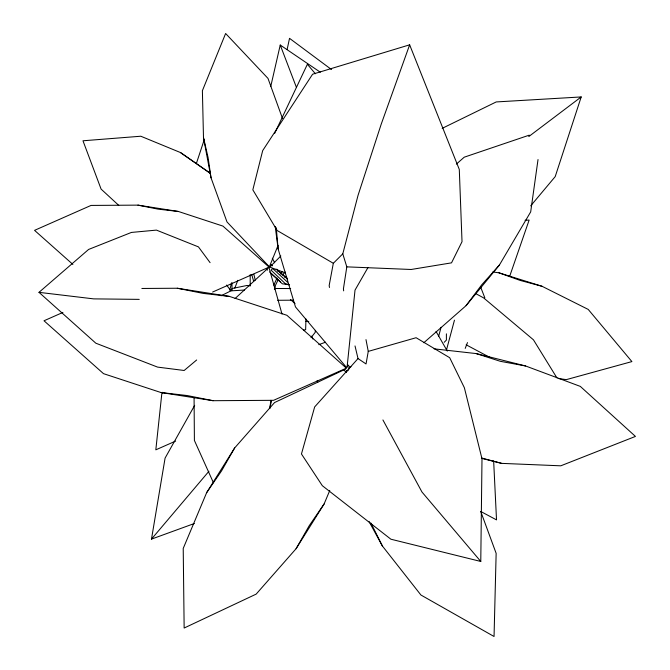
<?xml version="1.0" encoding="UTF-8"?>
<svg xmlns="http://www.w3.org/2000/svg" width="670" height="670" viewBox="0 0 670 670"><rect width="100%" height="100%" fill="white"/><g stroke="black" fill="none" stroke-linecap="round" stroke-linejoin="round"><path stroke-width="1" d="M358.023 358.576L314.666 406.916L301.458 453.984L322.329 485.7L390.886 539.208L480.775 561.46L481.998 458.816L464.369 387.729L449.696 357.713L416.095 337.722L368.257 351.39L366.038 363.952L358.023 358.576L355.016 345.938M305.964 319.004L305.629 329.749L303.56 330.059M274.759 289.457L274.884 286.526L278.276 279.474M315.335 330.369L315.252 332.278L311.039 337.663M346.415 372.553L346.625 370.477M347.102 366.976L355.016 290.127L367.981 267.523M538.027 159.544L530.69 211.871L499.418 265.019L466.086 305.637L423.825 342.739M270.931 400.325L269.734 408.491L271.576 400.526M329.472 287.497L329.171 285.487L333.317 263.293L277.171 230.522L252.833 189.836L262.69 150.608L312.597 74.211L409.646 44.823L381.222 124.143L358.023 195.414L342.789 253.846L346.809 266.861L343.425 288.803L343.66 290.864M194.35 523.505L151.487 539.115L165.088 458.087L194.677 405.333M274.39 289.457L274.884 286.526M287.112 49.588L289.524 38.332L331.516 69.563M270.722 86.564L280.236 45.032L320.327 72.218M229.693 290.085L231.577 283.041M438.632 336.365L441.053 327.312M446.413 350.209L454.461 320.168M442.175 128.364L496.21 101.941L581.2 96.941L555.212 176.604L530.682 205.866M196.385 163.455L204.157 139.946M509.786 275.998L529.132 220.07L525.054 220.279M234.802 288.108L237.825 280.32M465.215 348.408L467.484 342.579M278.033 245.505L269.365 266.836L226.988 221.929L211.033 177.826L203.487 137.593L202.39 90.701L225.622 33.5L268 78.407L282.539 118.59M345.661 369.061L274.574 402.536L234.651 447.954L206.636 492.676L183.22 548.428L184.149 628.033L256.166 594.114L296.098 548.697L324.104 503.974L329.757 490.515M273.812 285.152L277.02 278.058M274.65 133.422L307.379 64.27L315.377 73.759M347.219 366.867L348.099 364.999M162.651 392.31L161.755 394.178L155.825 449.83L175.632 441.086M234.651 447.954L221.552 470.884L206.636 492.676M296.098 548.697L309.188 525.766L324.104 503.974M347.805 370.812L349.363 368.274L348.961 366.004L347.454 365.05M466.086 305.637L481.68 284.876L499.418 265.019M151.487 539.115L208.931 471.27M280.194 274.055L282.263 271.71M280.847 255.982L269.767 267.096L285.462 272.925M282.346 274.951L285.261 272.028M444.177 342.311L446.396 340.092L446.396 333.844M333.317 263.293L342.789 253.846M230.338 290.529L232.507 288.435L246.945 285.487L249.969 285.747M235.078 298.544L268.946 267.347L281.995 314.046M456.37 164.108L464.226 157.19L529.25 135.156M196.653 359.983L184.158 370.485L157.567 367.101L95.835 343.199L38.994 292.346L88.616 249.441L131.421 232.431L156.445 230.112L198.446 246.887L210.087 262.648M528.772 136.571L581.2 96.941M221.092 295.772L230.916 290.864L244.408 290.043M62.921 312.421L44.011 320.771L103.507 373.659L160.959 392.528L213.094 400.702L273.569 400.317L346.39 368.173L286.894 315.285L229.441 296.416L177.307 288.242L141.856 288.469M212.599 292.053L269.089 267.121L222.942 226.1L178.379 211.469L137.945 205.129L91.036 205.422L34.555 230.354L72.879 264.424M318.778 344.665L325.536 342.203M348.978 367.394L350.963 366.775M347.068 371.021L345.603 371.448L344.095 370.502M277.656 300.294L293.326 300.177M274.407 288.485L290.671 288.544M284.716 277.254L286.802 277.271M139.243 299.373L93.683 298.879L38.994 292.346M346.809 266.861L411.154 269.482L451.53 262.849L462.024 241.694L459.293 169.451L409.646 44.823M481.462 458.305L501.637 463.372L560.782 465.818L635.445 436.421L580.312 386.397L525.59 365.971L476.161 353.576L434.043 348.835M305.805 321.282L308.786 321.433M178.379 211.469L158.028 209.124L137.945 205.129M229.441 296.416L203.203 293.401L177.307 288.242M160.959 392.528L187.19 395.551L213.094 400.702M492.827 271.953L498.966 272.824L542.022 286.274L588.226 309.423L631.894 361.591L566.292 379.639L558.11 378.475M289.549 284.842L282.305 283.795L269.642 271.928M288.619 284.356L285.521 283.854L271.107 270.178L272.631 268.444L287.455 282.137M525.59 365.971L500.406 361.331L476.161 353.576M542.022 286.274L520.213 280.428L498.966 272.824M481.872 458.071L501.637 463.372M210.422 173.354L180.481 152.551L140.8 136.228L82.98 140.784L101.095 189.099L118.749 205.372M466.153 344.799L489.904 357.437M480.826 511.52L496.52 519.886L493.648 460.935M475.616 293.535L483.64 297.907L533.446 339.816L556.854 377.788M210.422 173.438L180.481 152.551M272.338 265.789L270.471 264.466L272.012 265.747M266.283 269.214L267.531 270.094M277.388 270.245L285.847 277.296M276.157 269.114L287.606 279.089M290.411 299.482L295.043 303.619M270.789 273.251L280.546 282.011M480.775 561.46L421.974 492.023L382.922 419.948M346.775 367.805L295.478 306.927L278.134 248.997L275.211 226.418M368.961 521.352L382.394 546.008L420.919 595.01L494.05 636.5L496.143 553.345L480.733 511.461M226.628 285.052L230.916 290.864M436.036 331.432L447.309 351.088M272.313 258.21L274.65 262.766M370.946 523.111L382.394 546.008M311.525 336.181L312.806 338.978M213.479 482.827L194.401 440.458L194.074 397.645M480.683 287.137L484.829 297.84M280.236 45.032L296.483 87.535M251.786 274.641L253.687 281.442M317.178 380.493L317.731 382.486M253.855 274.281L255.262 280.202M203.487 137.593L208.085 157.559L211.033 177.826M277.43 269.348L277.882 271.375M365.988 339.615L368.257 351.39M276.258 227.75L278.134 248.997M250.203 274.591L250.203 285.973M231.988 282.782L231.988 290.077"/></g></svg>
